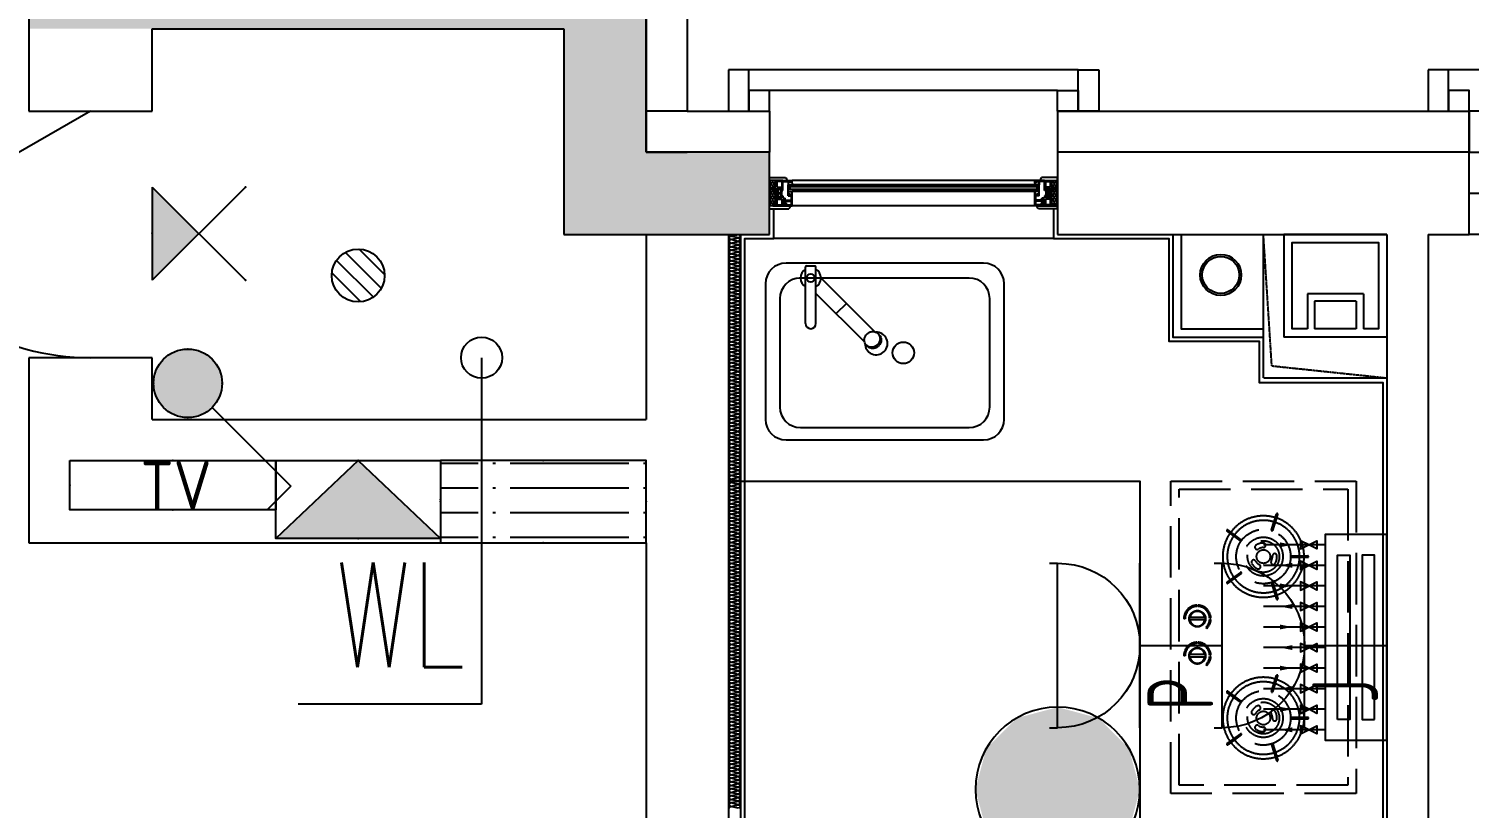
# Model space of a CAD drawing. Header units: millimetres. Extents: x -28014 to 297841, y -81741 to 47579.
# Drawn here: x 92433 to 95933, y 10936 to 12832 of the extents above; entities that cross this region are included whole.
import ezdxf
from ezdxf.enums import TextEntityAlignment as Align

# ---------------------------------------------------------------- set-up
doc = ezdxf.new("R2010")
doc.units = ezdxf.units.MM
doc.header["$MEASUREMENT"] = 0
doc.linetypes.add('__DASH', pattern=[0.35, 0.25, -0.1])
doc.linetypes.add('DASH', pattern=[0.35, 0.25, -0.1])
for name, color, linetype in [('A-墙体-面层', 6, 'Continuous'), ('A-暖通-设备', 20, 'Continuous'), ('A-楼面-下部', 23, 'Continuous'), ('A-楼面-装饰', 41, 'Continuous'), ('A-注释-填充', 8, 'Continuous'), ('A-注释-引出', 3, 'Continuous'), ('A-电气-洞口', 171, 'Continuous'), ('A-立面-填充1', 8, 'Continuous'), ('A-结构-梁体', 5, 'DASH'), ('AR9-剪力墙（柱）填充', 250, 'Continuous'), ('AR9-剪力墙（柱）线', 6, 'Continuous'), ('AR9-墙线', 160, 'Continuous'), ('AR9-建筑幕墙（窗）', 12, 'Continuous'), ('AR9-建筑给排水（立管）', 4, 'Continuous'), ('DS-4BS-墙体完成面', 20, 'Continuous'), ('EM-强电图标', 14, 'Continuous'), ('EQUIP-插座', 4, 'Continuous'), ('EQUIP-照明', 3, 'Continuous'), ('FF-厨卫（地坪隐）', 31, 'Continuous'), ('FF-平面文字', 50, 'Continuous'), ('FF-门', 20, 'Continuous'), ('P-排水-设备-地漏', 50, 'Continuous'), ('P-污水-立管', 50, 'Continuous'), ('RC-天花轮廓线', 30, 'Continuous'), ('SURFACE', 6, 'Continuous'), ('TEL_TEXT', 7, 'Continuous'), ('装饰', 152, 'Continuous')]:
    doc.layers.add(name, color=color, linetype=linetype)
doc.styles.add('_TCH_DIM', font='SIMPLEX', dxfattribs={"bigfont": 'GBCBIG'})
doc.styles.add('_TEL_ATTDEF', font='GBENOR', dxfattribs={"width": 0.8, "height": 3, "bigfont": 'GBCBIG'})
doc.styles.add('_TEL_DIM', font='', dxfattribs={"width": 0.8, "height": 3.5})
doc.styles.get("Standard").update_dxf_attribs({"font": 'arial.ttf'})
doc.styles.get('_TEL_DIM').set_extended_font_data('SimSun')

# ---------------------------------------------------------------- blocks, each defined once
blk = doc.blocks.new('jfsq5')
at = {"layer": 'A-暖通-设备'}
for p, q in [((-225, 150), (-225, 300)), ((-175, 150), (-175, 300)), ((-125, 150), (-125, 300)), ((-75, 150), (-75, 300)), ((-25, 150), (-25, 300)), ((25, 150), (25, 300)), ((75, 150), (75, 300)), ((125, 150), (125, 300)), ((175, 150), (175, 300)), ((225, 150), (225, 300))]:
    blk.add_line(p, q, dxfattribs=at)
for points in [[(-225, 230, 12, 0, 0), (-225, 260, 12, 0, 0)], [(-175, 230, 0, 12, 0), (-175, 260, 0, 12, 0)], [(-125, 230, 12, 0, 0), (-125, 260, 12, 0, 0)], [(-75, 230, 0, 12, 0), (-75, 260, 0, 12, 0)], [(-25, 230, 12, 0, 0), (-25, 260, 12, 0, 0)], [(25, 230, 0, 12, 0), (25, 260, 0, 12, 0)], [(75, 230, 12, 0, 0), (75, 260, 12, 0, 0)], [(125, 230, 0, 12, 0), (125, 260, 0, 12, 0)], [(175, 230, 12, 0, 0), (175, 260, 12, 0, 0)], [(225, 230, 0, 12, 0), (225, 260, 0, 12, 0)]]:
    blk.add_lwpolyline(points, format="xyseb", dxfattribs=at)
for points in [[(-225, 190), (-215, 210), (-235, 210), (-215, 170), (-235, 170), (-225, 190)], [(-175, 190), (-165, 210), (-185, 210), (-165, 170), (-185, 170), (-175, 190)], [(-125, 190), (-115, 210), (-135, 210), (-115, 170), (-135, 170), (-125, 190)], [(-75, 190), (-65, 210), (-85, 210), (-65, 170), (-85, 170), (-75, 190)], [(-25, 190), (-15, 210), (-35, 210), (-15, 170), (-35, 170), (-25, 190)], [(25, 190), (35, 210), (15, 210), (35, 170), (15, 170), (25, 190)], [(75, 190), (85, 210), (65, 210), (85, 170), (65, 170), (75, 190)], [(125, 190), (135, 210), (115, 210), (135, 170), (115, 170), (125, 190)], [(175, 190), (185, 210), (165, 210), (185, 170), (165, 170), (175, 190)], [(225, 190), (235, 210), (215, 210), (235, 170), (215, 170), (225, 190)]]:
    blk.add_lwpolyline(points, dxfattribs=at)
blk.add_lwpolyline([(250, 0), (250, 150), (-250, 150), (-250, 0)], close=True, dxfattribs=at)
at = {"layer": 'A-暖通-设备', "lineweight": -3}
for points in [[(-200, 120.1), (199.7, 120.1), (199.7, 90.3), (-200, 90.3)], [(-200, 29.9), (199.7, 29.9), (199.7, 59.7), (-200, 59.7)]]:
    blk.add_lwpolyline(points, close=True, dxfattribs=at)
blk = doc.blocks.new('d')
at = {"layer": 'FF-厨卫（地坪隐）', "color": 8, "linetype": '__DASH', "ltscale": 500}
for p, q in [((79843.4, -64923.5), (79843.4, -64882.9)), ((79846.7, -64923.5), (79846.7, -64882.9)), ((80236.1, -64923.5), (80236.1, -64882.9)), ((80239.4, -64923.5), (80239.4, -64882.9)), ((79780.2, -64971.8), (79741.6, -64959.3)), ((79781.3, -64968.7), (79742.6, -64956.1)), ((79908.9, -64968.7), (79947.6, -64956.1)), ((79909.9, -64971.8), (79948.6, -64959.3)), ((80172.9, -64971.8), (80134.3, -64959.3)), ((80173.9, -64968.7), (80135.3, -64956.1)), ((80301.6, -64968.7), (80340.2, -64956.1)), ((80302.6, -64971.8), (80341.3, -64959.3)), ((79804, -65044.9), (79780.1, -65077.8)), ((79806.7, -65046.9), (79782.8, -65079.7)), ((79883.5, -65046.9), (79907.4, -65079.7)), ((79886.2, -65044.9), (79910.1, -65077.8)), ((80196.7, -65044.9), (80172.8, -65077.8)), ((80199.3, -65046.9), (80175.5, -65079.7)), ((80276.2, -65046.9), (80300.1, -65079.7)), ((80278.9, -65044.9), (80302.7, -65077.8)), ((79993.3, -65134.4), (79993.3, -65168.9)), ((79994.8, -65121.7), (79994.8, -65118.7)), ((79997.8, -65121.7), (79997.8, -65118.7)), ((79999.3, -65134.4), (79999.3, -65168.9)), ((80017.6, -65130.5), (80019.7, -65128.3)), ((80083.5, -65134.4), (80083.5, -65168.9)), ((80085, -65121.7), (80085, -65118.7)), ((80088, -65121.7), (80088, -65118.7)), ((80089.5, -65134.4), (80089.5, -65168.9)), ((80107.7, -65130.5), (80109.9, -65128.3)), ((79966.4, -65150.2), (79963.3, -65150.2)), ((79966.4, -65153.2), (79963.3, -65153.2)), ((80056.6, -65150.2), (80053.5, -65150.2)), ((80056.6, -65153.2), (80053.5, -65153.2)), ((79996.3, -65181.7), (79996.3, -65184.7)), ((80086.5, -65181.7), (80086.5, -65184.7))]:
    blk.add_line(p, q, dxfattribs=at)
at = {"layer": 'FF-厨卫（地坪隐）', "linetype": '__DASH', "ltscale": 500}
blk.add_lwpolyline([(79661.4, -64766.2), (80421.4, -64766.2), (80421.4, -65216.2), (79661.4, -65216.2)], close=True, dxfattribs=at)
at = {"layer": 'FF-厨卫（地坪隐）', "color": 8, "linetype": '__DASH', "ltscale": 500}
blk.add_lwpolyline([(79681.4, -64786.2), (80401.4, -64786.2), (80401.4, -65196.2), (79681.4, -65196.2)], close=True, dxfattribs=at)
for centre, radius in [((79845.1, -64991.2), 66), ((79845.1, -64991.2), 47.3), ((79845.1, -64991.2), 38.5), ((80237.8, -64991.2), 66), ((80237.8, -64991.2), 47.3), ((80237.8, -64991.2), 38.5), ((79845.1, -64991.2), 16.5), ((80237.8, -64991.2), 16.5), ((79996.3, -65151.7), 20), ((80086.5, -65151.7), 20)]:
    blk.add_circle(centre, radius, dxfattribs=at)
for centre, radius, start, end in [((79845.1, -64882.9), 1.65, 0.0007, 180.0007), ((80237.8, -64882.9), 1.65, 359.9993, 179.9993), ((79845.1, -64991.2), 99, 90.9556, 161.0457), ((79845.1, -64991.2), 88, 91.075, 160.9263), ((79845.1, -64923.5), 1.65, 180.0007, 0.0007), ((79845.1, -64991.2), 99, 18.9556, 89.0457), ((79845.1, -64991.2), 88, 19.075, 88.9263), ((80237.8, -64991.2), 99, 90.9543, 161.0444), ((80237.8, -64991.2), 88, 91.0737, 160.925), ((80237.8, -64923.5), 1.65, 179.9993, 359.9993), ((80237.8, -64991.2), 99, 18.9543, 89.0444), ((80237.8, -64991.2), 88, 19.0737, 88.925), ((79742.1, -64957.7), 1.65, 72.0007, 252.0007), ((79843.4, -64963.7), 5.5, 93.5265, 273.5265), ((79845.1, -64991.2), 33, 60.0007, 93.5265), ((79948.1, -64957.7), 1.65, 288.0007, 108.0007), ((80134.8, -64957.7), 1.65, 71.9993, 251.9993), ((80237.8, -64991.2), 33, 86.4735, 119.9993), ((80239.5, -64963.7), 5.5, 266.4735, 86.4735), ((80340.7, -64957.7), 1.65, 287.9993, 107.9993), ((79845.1, -64991.2), 99, 162.9556, 233.0457), ((79845.1, -64991.2), 88, 163.075, 232.9263), ((79780.8, -64970.3), 1.65, 252.0007, 72.0007), ((79817.6, -64991.2), 5.5, 0.0007, 180.0007), ((79845.1, -64991.2), 33, 180.0007, 213.5265), ((79845.1, -64991.2), 22, 180.0007, 213.5265), ((79845.1, -64991.2), 22, 60.0007, 93.5265), ((79858.8, -64967.4), 5.5, 240.0007, 60.0007), ((79845.1, -64991.2), 88, 307.075, 16.9263), ((79845.1, -64991.2), 99, 306.9556, 17.0457), ((79909.4, -64970.3), 1.65, 108.0007, 288.0007), ((80237.8, -64991.2), 99, 162.9543, 233.0444), ((80237.8, -64991.2), 88, 163.0737, 232.925), ((80173.4, -64970.3), 1.65, 251.9993, 71.9993), ((80224, -64967.4), 5.5, 119.9993, 299.9993), ((80237.8, -64991.2), 22, 86.4735, 119.9993), ((80237.8, -64991.2), 22, 326.4735, 359.9993), ((80265.3, -64991.2), 5.5, 359.9993, 179.9993), ((80237.8, -64991.2), 33, 326.4735, 359.9993), ((80237.8, -64991.2), 88, 307.0737, 16.925), ((80237.8, -64991.2), 99, 306.9543, 17.0444), ((80302.1, -64970.3), 1.65, 107.9993, 287.9993), ((79822.2, -65006.4), 5.5, 213.5265, 33.5265), ((79858.8, -65015), 5.5, 120.0007, 300.0007), ((79845.1, -64991.2), 22, 300.0007, 333.5265), ((79845.1, -64991.2), 33, 300.0007, 333.5265), ((79869.7, -65003.4), 5.5, 333.5265, 153.5265), ((80213.2, -65003.4), 5.5, 26.4735, 206.4735), ((80237.8, -64991.2), 33, 206.4735, 239.9993), ((80237.8, -64991.2), 22, 206.4735, 239.9993), ((80224, -65015), 5.5, 239.9993, 59.9993), ((80260.7, -65006.4), 5.5, 146.4735, 326.4735), ((79845.1, -64991.2), 88, 235.075, 304.9263), ((79805.3, -65045.9), 1.65, 324.0007, 144.0007), ((79884.9, -65045.9), 1.65, 36.0007, 216.0007), ((80237.8, -64991.2), 88, 235.0737, 304.925), ((80198, -65045.9), 1.65, 323.9993, 143.9993), ((80277.5, -65045.9), 1.65, 35.9993, 215.9993), ((79781.5, -65078.8), 1.65, 144.0007, 324.0007), ((79845.1, -64991.2), 99, 234.9556, 305.0457), ((79908.7, -65078.8), 1.65, 216.0007, 36.0007), ((80174.1, -65078.8), 1.65, 143.9993, 323.9993), ((80237.8, -64991.2), 99, 234.9543, 305.0444), ((80301.4, -65078.8), 1.65, 215.9993, 35.9993), ((79996.3, -65151.7), 33, 92.6046, 177.3941), ((79996.3, -65151.7), 30, 92.8653, 177.1333), ((79996.3, -65151.7), 18, 99.5934, 260.4053), ((79996.3, -65134.7), 3.01, 355.1237, 184.8749), ((79996.3, -65151.7), 33, 44.9993, 87.3941), ((79996.3, -65151.7), 30, 44.9993, 87.1333), ((79996.3, -65151.7), 18, 279.5934, 80.4053), ((80086.5, -65151.7), 33, 92.6046, 177.3941), ((80086.5, -65151.7), 30, 92.8653, 177.1333), ((80086.5, -65151.7), 18, 99.5934, 260.4053), ((80086.5, -65134.7), 3.01, 355.1237, 184.8749), ((80086.5, -65151.7), 33, 44.9993, 87.3941), ((80086.5, -65151.7), 30, 44.9993, 87.1333), ((80086.5, -65151.7), 18, 279.5934, 80.4053), ((79996.3, -65151.7), 33, 182.6046, 269.9993), ((79996.3, -65151.7), 30, 182.8653, 269.9993), ((79996.3, -65168.7), 3.01, 175.1237, 4.8749), ((80086.5, -65151.7), 33, 182.6046, 269.9993), ((80086.5, -65151.7), 30, 182.8653, 269.9993), ((80086.5, -65168.7), 3.01, 175.1237, 4.8749)]:
    blk.add_arc(centre, radius, start, end, dxfattribs=at)
blk = doc.blocks.new('rw332')
at = {"layer": 'AR9-墙线', "ltscale": 10, "extrusion": (0, 0, -1)}
for p, q in [((-250, 0), (-250, -250)), ((0, 0), (-250, 0)), ((0, 0), (0, -250)), ((-193.1, -145), (-193.1, -230)), ((-56.9, -145), (-193.1, -145)), ((-175.6, -162.5), (-175.6, -230)), ((-74.4, -162.5), (-175.6, -162.5)), ((-74.4, -162.5), (-74.4, -230)), ((-56.9, -145), (-56.9, -230)), ((0, -250), (-250, -250))]:
    blk.add_line(p, q, dxfattribs=at)
at = {"layer": 'AR9-墙线', "ltscale": 10}
blk.add_line((-74.4, -230), (-175.6, -230), dxfattribs=at)
at = {"layer": 'AR9-墙线'}
for points in [[(-520, 0), (-520, -250), (-300, -250)], [(-500, 0), (-500, -230), (-300, -230)]]:
    blk.add_lwpolyline(points, dxfattribs=at)
at = {"layer": 'AR9-墙线', "linetype": 'DASH', "ltscale": 0.5}
for points in [[(0, -350), (-300, -350), (-300, 0)], [(0, -350), (-279.5, -320.6), (-300, 0)]]:
    blk.add_lwpolyline(points, dxfattribs=at)
at = {"layer": 'AR9-墙线', "ltscale": 10}
blk.add_lwpolyline([(-193.1, -230), (-230, -230), (-230, -20), (-20, -20), (-20, -230), (-56.9, -230)], dxfattribs=at)
at = {"layer": 'AR9-建筑给排水（立管）'}
for radius in [50, 45]:
    blk.add_circle((-403.7, -98.7), radius, dxfattribs=at)
blk = doc.blocks.new('$WINLIB2D$00000001')
at = {"color": 0}
for points in [[(-0.5, 0.5), (-0.5, -0.5)], [(-0.5, 0.5), (0.5, 0.5)], [(0.5, -0.5), (0.5, 0.5)], [(0.5, 0.1667), (-0.5, 0.1667)], [(0.5, -0.1667), (-0.5, -0.1667)], [(-0.5, -0.5), (0.5, -0.5)]]:
    blk.add_lwpolyline(points, dxfattribs=at)
blk = doc.blocks.new('$DorLib2D$00000228')
at = {"color": 0}
blk.add_line((0.5, 0), (0, 0.866), dxfattribs=at)
blk.add_arc((0.5, 0), 1, 120, 180, dxfattribs=at)
blk = doc.blocks.new('$LinePat$岩棉板')
at = {"color": 0}
for p, q in [((0, -17), (12, -67)), ((12, -67), (24, -17))]:
    blk.add_line(p, q, dxfattribs=at)
for centre, start, end in [((12, -17), 0, 180), ((0, -67), 270, 0), ((24, -67), 180, 270)]:
    blk.add_arc(centre, 12, start, end, dxfattribs=at)
at = {"layer": 'Defpoints'}
blk.add_point((0, 0.1), dxfattribs=at)
at = {"layer": 'Defpoints', "color": 0}
blk.add_point((24, -84), dxfattribs=at)
blk = doc.blocks.new('zz7')
at = {"layer": 'AR9-剪力墙（柱）填充'}
blk.add_hatch(color=256, dxfattribs=at).paths.add_polyline_path([(8800, 2550), (8800, 300), (10100, 300), (10100, -200), (10600, -200), (10600, 0), (10300, 0), (10300, 500), (9100, 500), (9100, 2550)])
at = {"layer": 'AR9-剪力墙（柱）线'}
for p, q in [((10300, 0), (10300, 500)), ((10100, 300), (10100, -200)), ((10600, 0), (10300, 0)), ((10600, -200), (10600, 0)), ((10100, -200), (10600, -200))]:
    blk.add_line(p, q, dxfattribs=at)
blk = doc.blocks.new('$equip_U$00000222(PC214董文军)')
h = blk.add_hatch()
h.set_pattern_fill('ACAD_ISO04W100', color=8, scale=0.2)
h.set_pattern_definition([(0, (-167.9325, -153.935), (0, 0.15), [0.72, -0.09, 0.015, -0.09])])
h.paths.add_polyline_path([(0.625, 0.5), (-0.625, 0.5), (-0.625, 0), (0.625, 0)])
blk.add_lwpolyline([(0.625, 0.5), (-0.625, 0.5), (-0.625, 0), (0.625, 0)], close=True)
for p in [(0, 0.5), (-0.625, 0.25), (0.625, 0.25), (0, 0)]:
    blk.add_point(p)
at = {"color": 7, "style": '_TEL_DIM', "flags": 1}
for tag in ['A', 'REMARK']:
    blk.add_attdef(tag, text='', height=0.000025, dxfattribs=at).set_placement((0, 0), align=Align.MIDDLE_CENTER)
at = {"color": 7, "style": '_TEL_DIM'}
blk.add_attdef('$TEXT$', text='', height=0.000025, dxfattribs=at).set_placement((0, 0), align=Align.MIDDLE_CENTER)
blk = doc.blocks.new('$equip_U$00000238(PC214董文军)')
h = blk.add_hatch(color=8)
h.dxf.hatch_style = 1
h.paths.add_polyline_path([(0.5, 0.475), (-0.5, 0.475), (0, 0)])
for q in [(-0.5, 0.475), (0.5, 0.475)]:
    blk.add_line((0, 0), q)
blk.add_lwpolyline([(-0.5, 0.475), (0.5, 0.475), (0.5, 0), (-0.5, 0)], close=True)
for p in [(0, 0.475), (-0.5, 0.2375), (0.5, 0.2375), (0, 0)]:
    blk.add_point(p)
at = {"color": 7, "style": '_TEL_DIM', "flags": 1}
for tag in ['A', 'REMARK']:
    blk.add_attdef(tag, text='', height=0.000025, dxfattribs=at).set_placement((0, 0), align=Align.MIDDLE_CENTER)
at = {"color": 7, "style": '_TEL_DIM'}
blk.add_attdef('$TEXT$', text='', height=0.000025, dxfattribs=at).set_placement((0, 0), align=Align.MIDDLE_CENTER)
blk = doc.blocks.new('$equip_U$00000240(PC214董文军)')
blk.add_lwpolyline([(-0.625, 0.3), (0.625, 0.3), (0.625, 0), (-0.625, 0)], close=True)
for p in [(0, 0.3), (-0.625, 0.15), (0.625, 0.15), (0, 0)]:
    blk.add_point(p)
at = {"color": 0, "style": '_TEL_DIM'}
blk.add_attdef('TV', text='', height=0.3, dxfattribs=at).set_placement((0.0191, 0.1479), align=Align.MIDDLE_CENTER)
at = {"color": 7, "style": '_TEL_DIM', "flags": 1}
for tag in ['REMARK', 'A', 'REMARK']:
    blk.add_attdef(tag, text='', height=0.000025, dxfattribs=at).set_placement((0, 0), align=Align.MIDDLE_CENTER)
at = {"color": 7, "style": '_TEL_DIM'}
blk.add_attdef('$TEXT$', text='', height=0.000025, dxfattribs=at).set_placement((0, 0), align=Align.MIDDLE_CENTER)
blk = doc.blocks.new('gfthy')
at = {"layer": 'A-电气-洞口'}
ref = blk.add_blockref('$equip_U$00000238(PC214董文军)', (1125, 3850), dxfattribs=dict(at, xscale=400, yscale=400, zscale=400, rotation=180))
ref.add_attrib('$TEXT$', 'REMARK', dxfattribs={"layer": '0', "color": 7, "height": 0.01, "style": '_TEL_ATTDEF'}).set_placement((1125, 3850), align=Align.MIDDLE_CENTER)
ref = blk.add_blockref('$equip_U$00000222(PC214董文军)', (1575, 3850), dxfattribs=dict(at, xscale=400, yscale=400, zscale=400, rotation=179.9999999999999))
ref.add_attrib('$TEXT$', 'REMARK', dxfattribs={"layer": '0', "color": 7, "height": 0.01, "style": '_TEL_ATTDEF'}).set_placement((1575, 3850), align=Align.MIDDLE_CENTER)
ref = blk.add_blockref('$equip_U$00000240(PC214董文军)', (675, 3730), dxfattribs=dict(at, xscale=400, yscale=400, zscale=400))
ref.add_attrib('TV', 'TV', dxfattribs={"layer": '0', "color": 0, "height": 120, "style": '_TEL_ATTDEF'}).set_placement((682.7, 3789.1), align=Align.MIDDLE_CENTER)
ref.add_attrib('$TEXT$', 'REMARK', dxfattribs={"layer": '0', "color": 7, "height": 0.01, "style": '_TEL_ATTDEF'}).set_placement((675, 3730), align=Align.MIDDLE_CENTER)
blk = doc.blocks.new('普通地漏')
at = {"layer": 'P-排水-设备-地漏'}
for p, q in [((36.8, -52.6), (-52.6, 36.8)), ((56.2, -31), (-31, 56.2)), ((64.1, 2.1), (2.1, 64.1)), ((6.7, -63.8), (-63.8, 6.7))]:
    blk.add_line(p, q, dxfattribs=at)
at = {"layer": 'P-排水-设备-地漏', "extrusion": (0, 0, -1)}
blk.add_ellipse((0, 0), major_axis=(64.2, 0), ratio=1, start_param=3.141759, end_param=9.424944, dxfattribs=at)
blk = doc.blocks.new('fxdgdh')
at = {"layer": 'P-污水-立管'}
blk.add_circle((3900.2, -3050), 50, dxfattribs=at)
at = {"layer": 'P-排水-设备-地漏', "extrusion": (0, 0, -1), "xscale": -1, "zscale": -1}
blk.add_blockref('普通地漏', (-3600.4, -2850), dxfattribs=at)
blk = doc.blocks.new('*U250')
at = {"layer": 'AR9-建筑幕墙（窗）'}
h = blk.add_hatch(dxfattribs=at)
h.set_pattern_fill('HONEY', color=250, scale=2.333308)
h.set_pattern_definition([(2e-09, (-50793.7736, 158863.649), (5.55618969, 3.20786685), [3.70412646, -7.40825292]), (120, (-50793.7736, 158863.649), (-5.55618903, 3.207867997), [3.70412646, -7.40825292]), (60, (-50793.7736, 158863.649), (6.64e-07, 6.415734844), [-7.40825292, 3.70412646])])
h.paths.add_polyline_path([(-28.1, 330.1), (33.1, 330.1), (33.1, 345.7), (-28.1, 345.7)])
h = blk.add_hatch(dxfattribs=at)
h.set_pattern_fill('HONEY', color=250, scale=2.333308)
h.set_pattern_definition([(2e-09, (-50793.7736, 158509.3308), (5.55618969, 3.20786685), [3.70412646, -7.40825292]), (120, (-50793.7736, 158509.3308), (-5.55618903, 3.207867997), [3.70412646, -7.40825292]), (60, (-50793.7736, 158509.3308), (6.64e-07, 6.415734844), [-7.40825292, 3.70412646])])
h.paths.add_polyline_path([(-28.1, -338.8), (33.1, -338.8), (33.1, -354.3), (-28.1, -354.3)])
for p, q in [((-35.8, 345.7), (-35.8, 306.8)), ((40.8, 345.7), (-35.8, 345.7)), ((-28.1, 330.1), (-28.1, 345.7)), ((-28.1, 330.1), (-28.1, 345.7)), ((-28.1, 325.4), (-28.1, 345.7)), ((-28.1, 313.8), (-28.1, 330.1)), ((33.1, 301.2), (33.1, 345.7)), ((33.1, 301.2), (33.1, 345.7)), ((33.1, 296.5), (33.1, 345.7)), ((33.1, 337.9), (33.1, 290.5)), ((40.8, 345.7), (40.8, 298.9)), ((-28.1, 313.8), (-28.1, 300.6)), ((-28.1, 300.6), (-28.1, 290.5)), ((-28.1, -299.1), (-28.1, 290.5)), ((-21.8, 290.5), (-28.1, 290.5)), ((-21.8, 290.5), (-17.9, 290.5)), ((-17.9, -299.1), (-17.9, 290.5)), ((-1.6, -299.1), (-1.6, 290.5)), ((2.3, 290.5), (-1.6, 290.5)), ((33.1, 290.5), (2.3, 290.5)), ((33.1, -299.1), (33.1, 290.5)), ((-21.8, -299.1), (-28.1, -299.1)), ((-28.1, -309.2), (-28.1, -299.1)), ((-28.1, -322.4), (-28.1, -309.2)), ((-21.8, -299.1), (-17.9, -299.1)), ((2.3, -299.1), (-1.6, -299.1)), ((33.1, -299.1), (2.3, -299.1)), ((33.1, -346.5), (33.1, -299.1)), ((33.1, -305.1), (33.1, -354.3)), ((33.1, -309.9), (33.1, -354.3)), ((33.1, -309.9), (33.1, -354.3)), ((40.8, -354.3), (40.8, -307.5)), ((-35.8, -354.3), (-35.8, -315.4)), ((-28.1, -322.4), (-28.1, -338.8)), ((-28.1, -334), (-28.1, -354.3)), ((-28.1, -338.8), (-28.1, -354.3)), ((-28.1, -338.8), (-28.1, -354.3)), ((40.8, -354.3), (-35.8, -354.3))]:
    blk.add_line(p, q, dxfattribs=at)
at = {"layer": 'AR9-建筑幕墙（窗）', "color": 8}
for p, q in [((-28.1, 330.1), (-12.5, 330.1)), ((-25.7, 316.1), (-25.7, 327.8)), ((-25.7, 327.8), (-12.5, 327.8)), ((-25.7, 316.1), (-12.5, 316.1)), ((-12.5, 330.1), (-12.5, 337.9)), ((-12.5, 337.9), (-5.5, 337.9)), ((-12.5, 327.8), (-12.5, 316.1)), ((-10.2, 330.1), (-10.2, 335.6)), ((-5.5, 335.6), (-10.2, 335.6)), ((-10.2, 330.1), (30.7, 330.1)), ((-10.2, 327.8), (-6.3, 327.8)), ((-10.2, 327.8), (-10.2, 316.1)), ((-10.2, 316.1), (-6.3, 316.1)), ((-6.3, 327.8), (-6.3, 327)), ((-6.3, 327), (-3.9, 327)), ((-6.3, 316.1), (-6.3, 316.9)), ((-6.3, 316.9), (-3.9, 316.9)), ((-5.5, 337.9), (-5.5, 335.6)), ((-3.9, 327), (-3.9, 330.1)), ((-3.9, 316.9), (-3.9, 313.8)), ((1.1, 324.7), (1.1, 319.2)), ((3.4, 324.7), (3.4, 319.2)), ((8.5, 327), (8.5, 330.1)), ((10.8, 327), (8.5, 327)), ((10.8, 316.9), (8.5, 316.9)), ((8.5, 316.9), (8.5, 313.8)), ((10.8, 327.8), (14.7, 327.8)), ((10.8, 327.8), (10.8, 327)), ((10.8, 316.1), (10.8, 316.9)), ((10.8, 316.1), (14.7, 316.1)), ((14.7, 327.8), (14.7, 316.1)), ((17.1, 327.8), (30.7, 327.8)), ((17.1, 327.8), (17.1, 316.1)), ((17.1, 316.1), (30.7, 316.1)), ((33.1, 337.9), (26.1, 337.9)), ((26.1, 337.9), (26.1, 335.6)), ((26.1, 335.6), (30.7, 335.6)), ((30.7, 335.6), (30.7, 330.1)), ((30.7, 327.8), (30.7, 316.1)), ((-25.7, 313.8), (-25.7, 300.6)), ((-3.9, 313.8), (-25.7, 313.8)), ((-25.7, 300.6), (-21.8, 300.6)), ((-25.7, 298.2), (-25.7, 292.8)), ((-25.7, 298.2), (-21.8, 298.2)), ((-21.8, 292.8), (-25.7, 292.8)), ((-25.7, 292.8), (-21.8, 292.8)), ((-21.8, 300.6), (-21.8, 298.2)), ((-21.8, 300.6), (-17.9, 300.6)), ((-21.8, 292.8), (-21.8, 290.5)), ((-17.9, 300.6), (-17.9, 290.5)), ((-13.3, 300.6), (-17.9, 300.6)), ((-13.3, -309.2), (-13.3, 300.6)), ((-6.3, 300.6), (-13.3, 300.6)), ((-6.3, 295.9), (-13.3, 300.6)), ((-6.3, 300.6), (-13.3, 295.9)), ((-6.3, 295.9), (-13.3, 295.9)), ((-6.3, -309.2), (-6.3, 300.6)), ((-1.6, 300.6), (-6.3, 300.6)), ((-1.6, 300.6), (-1.6, 290.5)), ((2.3, 300.6), (-1.6, 300.6)), ((8.5, 300.6), (2.3, 300.6)), ((2.3, 300.6), (2.3, 298.2)), ((6.2, 298.2), (2.3, 298.2)), ((6.2, 292.8), (2.3, 292.8)), ((2.3, 292.8), (2.3, 290.5)), ((6.2, 298.2), (6.2, 292.8)), ((8.5, 313.8), (10.8, 313.8)), ((8.5, 300.6), (8.5, 292.8)), ((19.4, 292.8), (8.5, 292.8)), ((10.8, 313.8), (14.7, 313.8)), ((14.7, 313.8), (14.7, 307.6)), ((19.4, 307.6), (14.7, 307.6)), ((17.1, 313.8), (30.7, 313.8)), ((17.1, 309.9), (17.1, 313.8)), ((17.1, 313.8), (17.1, 309.9)), ((19.4, 309.9), (17.1, 309.9)), ((19.4, 309.9), (17.1, 309.9)), ((19.4, 309.9), (19.4, 307.6)), ((19.4, 309.9), (19.4, 292.8)), ((21.7, 313.8), (21.7, 292.8)), ((30.7, 292.8), (21.7, 292.8)), ((26.1, 313.8), (26.1, 305.2)), ((26.1, 305.2), (30.7, 305.2)), ((28.4, 309.9), (30.7, 309.9)), ((28.4, 309.9), (28.4, 307.6)), ((28.4, 307.6), (33.1, 307.6)), ((30.7, 313.8), (30.7, 309.9)), ((30.7, 305.2), (30.7, 292.8)), ((-21.8, -301.4), (-25.7, -301.4)), ((-25.7, -301.4), (-21.8, -301.4)), ((-25.7, -306.9), (-25.7, -301.4)), ((-25.7, -306.9), (-21.8, -306.9)), ((-25.7, -322.4), (-25.7, -309.2)), ((-25.7, -309.2), (-21.8, -309.2)), ((-21.8, -301.4), (-21.8, -299.1)), ((-21.8, -309.2), (-21.8, -306.9)), ((-21.8, -309.2), (-17.9, -309.2)), ((-17.9, -309.2), (-17.9, -299.1)), ((-13.3, -309.2), (-17.9, -309.2)), ((-6.3, -304.5), (-13.3, -304.5)), ((-6.3, -304.5), (-13.3, -309.2)), ((-6.3, -309.2), (-13.3, -304.5)), ((-6.3, -309.2), (-13.3, -309.2)), ((-1.6, -309.2), (-6.3, -309.2)), ((-1.6, -309.2), (-1.6, -299.1)), ((2.3, -309.2), (-1.6, -309.2)), ((2.3, -301.4), (2.3, -299.1)), ((6.2, -301.4), (2.3, -301.4)), ((6.2, -306.9), (2.3, -306.9)), ((2.3, -309.2), (2.3, -306.9)), ((8.5, -309.2), (2.3, -309.2)), ((6.2, -306.9), (6.2, -301.4)), ((19.4, -301.4), (8.5, -301.4)), ((8.5, -309.2), (8.5, -301.4)), ((19.4, -318.5), (19.4, -301.4)), ((30.7, -301.4), (21.7, -301.4)), ((21.7, -322.4), (21.7, -301.4)), ((26.1, -313.9), (30.7, -313.9)), ((26.1, -322.4), (26.1, -313.9)), ((30.7, -313.9), (30.7, -301.4)), ((-28.1, -338.8), (-12.5, -338.8)), ((-3.9, -322.4), (-25.7, -322.4)), ((-25.7, -324.8), (-25.7, -336.4)), ((-25.7, -324.8), (-12.5, -324.8)), ((-25.7, -336.4), (-12.5, -336.4)), ((-12.5, -336.4), (-12.5, -324.8)), ((-12.5, -338.8), (-12.5, -346.5)), ((-12.5, -346.5), (-5.5, -346.5)), ((-10.2, -324.8), (-6.3, -324.8)), ((-10.2, -336.4), (-10.2, -324.8)), ((-10.2, -336.4), (-6.3, -336.4)), ((-10.2, -338.8), (-10.2, -344.2)), ((-10.2, -338.8), (30.7, -338.8)), ((-5.5, -344.2), (-10.2, -344.2)), ((-6.3, -324.8), (-6.3, -325.5)), ((-6.3, -325.5), (-3.9, -325.5)), ((-6.3, -336.4), (-6.3, -335.7)), ((-6.3, -335.7), (-3.9, -335.7)), ((-5.5, -346.5), (-5.5, -344.2)), ((-3.9, -325.5), (-3.9, -322.4)), ((-3.9, -335.7), (-3.9, -338.8)), ((1.1, -333.3), (1.1, -327.9)), ((3.4, -333.3), (3.4, -327.9)), ((8.5, -325.5), (8.5, -322.4)), ((8.5, -322.4), (10.8, -322.4)), ((10.8, -325.5), (8.5, -325.5)), ((10.8, -335.7), (8.5, -335.7)), ((8.5, -335.7), (8.5, -338.8)), ((10.8, -322.4), (14.7, -322.4)), ((10.8, -324.8), (14.7, -324.8)), ((10.8, -324.8), (10.8, -325.5)), ((10.8, -336.4), (10.8, -335.7)), ((10.8, -336.4), (14.7, -336.4)), ((14.7, -322.4), (14.7, -316.2)), ((19.4, -316.2), (14.7, -316.2)), ((14.7, -336.4), (14.7, -324.8)), ((19.4, -318.5), (17.1, -318.5)), ((17.1, -318.5), (17.1, -322.4)), ((17.1, -322.4), (17.1, -318.5)), ((19.4, -318.5), (17.1, -318.5)), ((17.1, -322.4), (30.7, -322.4)), ((17.1, -324.8), (30.7, -324.8)), ((17.1, -336.4), (17.1, -324.8)), ((17.1, -336.4), (30.7, -336.4)), ((19.4, -318.5), (19.4, -316.2)), ((26.1, -346.5), (26.1, -344.2)), ((26.1, -344.2), (30.7, -344.2)), ((33.1, -346.5), (26.1, -346.5)), ((28.4, -316.2), (33.1, -316.2)), ((28.4, -318.5), (28.4, -316.2)), ((28.4, -318.5), (30.7, -318.5)), ((30.7, -322.4), (30.7, -318.5)), ((30.7, -336.4), (30.7, -324.8)), ((30.7, -344.2), (30.7, -338.8))]:
    blk.add_line(p, q, dxfattribs=at)
for points in [[(1.1, 324.7), (-7.8, 324.7), (-7.8, 319.2), (1.1, 319.2)], [(10.8, 327), (-6.3, 327)], [(-6.3, 316.9), (10.8, 316.9)], [(3.4, 319.2), (12.4, 319.2), (12.4, 324.7), (3.4, 324.7)], [(14.7, 316.9), (14.7, 316.9), (14.7, 327)], [(1.1, -333.3), (-7.8, -333.3), (-7.8, -327.9), (1.1, -327.9)], [(-6.3, -325.5), (10.8, -325.5)], [(10.8, -335.7), (-6.3, -335.7)], [(3.4, -327.9), (12.4, -327.9), (12.4, -333.3), (3.4, -333.3)], [(14.7, -325.5), (14.7, -325.5), (14.7, -335.7)]]:
    blk.add_lwpolyline(points, dxfattribs=at)
at = {"layer": 'AR9-建筑幕墙（窗）'}
for centre, start, end in [((-26.2, 319), 231.816, 263.2576), ((31.2, 311.1), 276.7424, 308.184), ((-26.2, -327.6), 96.7424, 128.184), ((31.2, -319.7), 51.816, 83.2576)]:
    blk.add_arc(centre, 15.5, start, end, dxfattribs=at)
blk = doc.blocks.new('$equip$00001178')
blk.add_circle((0, 0), 0.5)
for points in [[(0, 0.5), (0, 0.5), (-0.25, 0.433), (0.25, 0.433)], [(-0.25, 0.433), (0.25, 0.433), (-0.433, 0.25), (0.433, 0.25)], [(-0.433, 0.25), (0.433, 0.25), (-0.5, 0), (0.5, 0)], [(-0.433, -0.25), (0.433, -0.25), (-0.5, 0), (0.5, 0)], [(-0.25, -0.433), (0.25, -0.433), (-0.433, -0.25), (0.433, -0.25)], [(0, -0.5), (0, -0.5), (-0.25, -0.433), (0.25, -0.433)]]:
    blk.add_solid(points)
at = {"flags": 9}
blk.add_attdef('A', (0, 0), '', height=0.00002, dxfattribs=at)
blk = doc.blocks.new('$equip$00001154')
for p, q in [((0, 0.2828), (0, -0.2828)), ((0, 0.2828), (0.5657, -0.2828)), ((0.5657, 0.2828), (0, -0.2828))]:
    blk.add_line(p, q)
for p in [(0.5657, 0.2828), (0, 0.0044), (0.2828, 0), (0.5657, -0.2828)]:
    blk.add_point(p)
blk.add_solid([(0, -0.2828), (0.2828, 0), (0, 0.2828)])
at = {"layer": 'TEL_TEXT', "style": '_TEL_DIM', "flags": 1}
blk.add_attdef('A', text='', height=0.00002, dxfattribs=at).set_placement((0, 0), align=Align.MIDDLE_CENTER)
blk = doc.blocks.new('$equip$00001962')
for p, q in [((0.1473, 0.3556), (0.625, 0.8333)), ((0.625, 0.8333), (0.7664, 0.6919))]:
    blk.add_line(p, q)
blk.add_circle((0, 0.2083), 0.2083)
for p in [(0, 0.4167), (-0.2083, 0.2083), (0.2083, 0.2083), (0, 0)]:
    blk.add_point(p)
for points in [[(-0.1042, 0.3888), (0.1042, 0.3888), (-0.1804, 0.3125), (0.1804, 0.3125)], [(0, 0.4167), (0, 0.4167), (-0.1042, 0.3888), (0.1042, 0.3888)], [(-0.1804, 0.3125), (0.1804, 0.3125), (-0.2083, 0.2083), (0.2083, 0.2083)], [(-0.1804, 0.1042), (0.1804, 0.1042), (-0.2083, 0.2083), (0.2083, 0.2083)], [(-0.1042, 0.0279), (0.1042, 0.0279), (-0.1804, 0.1042), (0.1804, 0.1042)], [(0, 0), (0, 0), (-0.1042, 0.0279), (0.1042, 0.0279)]]:
    blk.add_solid(points)
at = {"layer": 'TEL_TEXT', "style": '_TEL_DIM', "flags": 1}
blk.add_attdef('A', text='', height=0.00002, dxfattribs=at).set_placement((0, 0), align=Align.MIDDLE_CENTER)
blk = doc.blocks.new('awrawraw')
at = {"layer": 'EQUIP-照明', "yscale": 400, "zscale": 400}
for name, p, xscale in [('$equip$00001154', (559971, 72812.1), 400), ('$equip$00001178', (562171, 71460.7), -400)]:
    blk.add_blockref(name, p, dxfattribs=dict(at, xscale=xscale))
at = {"layer": 'EQUIP-照明', "xscale": 400, "yscale": 400, "zscale": 400, "rotation": 270}
blk.add_blockref('$equip$00001962', (559974.1, 72448.4), dxfattribs=at)
blk = doc.blocks.new('A$Cab11e3a1')
at = {"layer": 'EQUIP-照明'}
blk.add_blockref('awrawraw', (-563821, -65410.7), dxfattribs=at)
blk = doc.blocks.new('$equip_U$00000138(PC214董文军)')
for p, q in [((-0.5, 1.05), (-0.5, 1)), ((0.5, 1), (-0.5, 1)), ((0.5, 1.05), (0.5, 1)), ((0.5, 0.5), (-0.5, 0.5)), ((0, 0.5), (0, 0))]:
    blk.add_line(p, q)
blk.add_arc((0, 1), 0.5, 180, 0)
at = {"color": 7, "style": '_TEL_DIM', "width": 0.7}
blk.add_attdef('$TEXT$', text='', height=0.4, dxfattribs=at).set_placement((0.2756, 0.24), align=Align.MIDDLE_CENTER)
at = {"color": 7, "style": '_TEL_DIM', "flags": 1}
for tag in ['A', 'REMARK']:
    blk.add_attdef(tag, text='', height=0.00002, dxfattribs=at).set_placement((0, 0), align=Align.MIDDLE_CENTER)
blk = doc.blocks.new('$equip_U$00000136(PC214董文军)')
for p, q in [((-0.5, 1.05), (-0.5, 1)), ((0.5, 1), (-0.5, 1)), ((0.5, 1.05), (0.5, 1)), ((0.5, 0.5), (-0.5, 0.5)), ((0, 0.5), (0, 0))]:
    blk.add_line(p, q)
blk.add_arc((0, 1), 0.5, 180, 0)
at = {"color": 7, "style": '_TEL_DIM', "width": 0.7}
blk.add_attdef('$TEXT$', text='', height=0.4, dxfattribs=at).set_placement((0.2928, 0.24), align=Align.MIDDLE_CENTER)
at = {"color": 7, "style": '_TEL_DIM', "flags": 1}
for tag in ['A', 'REMARK']:
    blk.add_attdef(tag, text='', height=0.00002, dxfattribs=at).set_placement((0, 0), align=Align.MIDDLE_CENTER)
blk = doc.blocks.new('dtyhdtyds')
at = {"layer": 'EQUIP-插座'}
ref = blk.add_blockref('$equip_U$00000136(PC214董文军)', (262879.1, 71810.7), dxfattribs=dict(at, xscale=-400, yscale=400, zscale=400, rotation=90.00000000000007))
ref.add_attrib('$TEXT$', 'P', dxfattribs={"layer": '0', "color": 7, "height": 160, "rotation": 90, "style": '_TEL_ATTDEF', "width": 0.7}).set_placement((262777.4, 71693.5), align=Align.MIDDLE_CENTER)
ref = blk.add_blockref('$equip_U$00000138(PC214董文军)', (263279.1, 71810.7), dxfattribs=dict(at, xscale=-400, yscale=400, zscale=400, rotation=90))
ref.add_attrib('$TEXT$', 'J', dxfattribs={"layer": '0', "color": 7, "height": 160, "rotation": 90, "style": '_TEL_ATTDEF', "width": 0.7}).set_placement((263177.4, 71700.4), align=Align.MIDDLE_CENTER)
blk = doc.blocks.new('A$C0f04074c')
at = {"layer": 'EQUIP-插座'}
blk.add_blockref('dtyhdtyds', (-264129.1, -65410.7), dxfattribs=at)

msp = doc.modelspace()

# ---------------------------------------------------------------- linework, layer by layer
at = {"layer": 'A-墙体-面层'}
msp.add_line((94033.221, 13131.506), (94033.221, 12631.506), dxfattribs=at)
at = {"layer": 'A-楼面-下部', "ltscale": 0.01}
for points in [[(94983.221, 12731.506), (94133.221, 12731.506)], [(97783.222, 12731.506), (95883.222, 12731.506)]]:
    msp.add_lwpolyline(points, dxfattribs=at)
at = {"layer": 'A-楼面-装饰', "ltscale": 0.01}
msp.add_lwpolyline([(94933.221, 12681.506), (94183.221, 12681.506)], dxfattribs=at)
at = {"layer": 'A-注释-引出'}
for p, q in [((93533.417, 12031.506), (93533.417, 11188.464)), ((93533.417, 11188.464), (93087.613, 11188.464))]:
    msp.add_line(p, q, dxfattribs=at)
at = {"layer": 'A-结构-梁体'}
msp.add_lwpolyline([(95433.221, 11981.506), (95433.222, 12331.506)], dxfattribs=at)
at = {"layer": 'AR9-墙线'}
for p, q in [((92433.221, 13031.506), (92433.221, 12631.506)), ((93933.221, 13031.506), (93933.221, 12531.506)), ((92733.221, 12831.506), (93733.221, 12831.506)), ((92733.221, 12631.506), (92733.221, 12831.506)), ((93733.221, 12831.506), (93733.221, 12331.506)), ((92433.221, 12631.506), (92733.221, 12631.506)), ((93933.221, 12531.506), (94033.221, 12531.506)), ((94233.221, 12531.506), (94033.221, 12531.506)), ((94233.221, 12331.506), (94233.221, 12531.506)), ((95833.221, 12531.506), (94933.221, 12531.506)), ((94933.221, 12531.506), (94933.221, 12331.506)), ((95933.221, 12531.506), (95833.221, 12531.506)), ((95933.221, 12331.506), (95933.221, 12531.506)), ((93733.221, 12331.506), (93933.221, 12331.506)), ((93933.221, 12331.506), (93933.221, 11881.506)), ((94133.221, 12331.506), (94133.221, 11781.506)), ((94133.221, 12331.506), (94233.221, 12331.506)), ((94933.221, 12331.506), (95733.221, 12331.506)), ((95733.221, 12331.506), (95733.221, 9531.506)), ((95833.221, 12331.506), (95833.221, 9531.506)), ((95833.221, 12331.506), (95933.221, 12331.506)), ((92733.221, 12031.506), (92433.221, 12031.506)), ((92433.221, 12031.506), (92433.221, 11581.506)), ((92733.221, 11881.506), (92733.221, 12031.506)), ((92733.221, 11881.506), (93933.221, 11881.506)), ((94133.221, 11781.506), (94133.221, 9531.506)), ((92433.221, 11581.506), (93933.221, 11581.506)), ((93933.221, 11581.506), (93933.221, 9531.506))]:
    msp.add_line(p, q, dxfattribs=at)
msp.add_lwpolyline([(94163.221, 9531.506), (94163.221, 12331.506), (94163.221, 12331.506), (94163.221, 12331.506), (94163.221, 12331.506)], dxfattribs=at)
at = {"layer": 'DS-4BS-墙体完成面'}
msp.add_line((94923.221, 12321.506), (94243.221, 12321.506), dxfattribs=at)
for points in [[(94233.221, 9541.506), (94173.274, 9541.506), (94173.274, 12321.506), (94243.221, 12321.506), (94243.221, 12393.173)], [(94923.221, 12393.173), (94923.221, 12321.506), (95203.221, 12321.506), (95203.222, 12071.507), (95423.221, 12071.506), (95423.221, 11971.506), (95723.221, 11971.506), (95723.221, 9541.506), (95033.221, 9541.506)]]:
    msp.add_lwpolyline(points, dxfattribs=at)
at = {"layer": 'FF-厨卫（地坪隐）'}
for p, q in [((94320.721, 12114.508), (94320.721, 12252.677)), ((94322.721, 12254.677), (94343.721, 12254.677)), ((94345.721, 12114.508), (94345.721, 12252.677)), ((94718.221, 12225.314), (94304.981, 12225.209)), ((94488.63, 12094.654), (94358.22, 12225.064)), ((94463.881, 12069.905), (94345.721, 12188.065)), ((94258.221, 12175.314), (94258.221, 11911.506)), ((94419.842, 12163.442), (94395.093, 12138.694)), ((94768.221, 11911.506), (94768.221, 12175.314)), ((94499.508, 12087.311), (94496.641, 12090.179)), ((94471.224, 12059.027), (94468.356, 12061.895)), ((94308.221, 11861.506), (94718.221, 11861.506))]:
    msp.add_line(p, q, dxfattribs=at)
for points in [[(94803.221, 11881.506), (94803.221, 12211.506, 0.41421356), (94753.221, 12261.506), (94273.221, 12261.506, 0.41421356), (94223.221, 12211.506), (94223.221, 11881.506, 0.41421356), (94273.221, 11831.506), (94753.221, 11831.506, 0.41421356)], [(94496.641, 12090.179, -0.10677151), (94500.474, 12084.234, -0.10154423), (94501.639, 12076.896, -0.09493193), (94499.894, 12069.58, -0.09073268), (94495.425, 12063.11, -0.09073268), (94488.955, 12058.641, -0.09493193), (94481.639, 12056.896, -0.10154423), (94474.302, 12058.062, -0.10677151), (94468.356, 12061.895, -0.10677151), (94464.523, 12067.84, -0.10154423), (94463.358, 12075.177, -0.09493193), (94465.103, 12082.493, -0.09073268), (94469.572, 12088.964, -0.09073268), (94476.042, 12093.432, -0.09493193), (94483.358, 12095.177, -0.10154423), (94490.696, 12094.012, -0.10677151)]]:
    msp.add_lwpolyline(points, format="xyb", close=True, dxfattribs=at)
msp.add_lwpolyline([(94499.508, 12087.311, -0.10677151), (94503.341, 12081.366, -0.10154423), (94504.507, 12074.028, -0.09493193), (94502.762, 12066.712, -0.09073268), (94498.293, 12060.242, -0.09073268), (94491.823, 12055.773, -0.09493193), (94484.507, 12054.028, -0.10154423), (94477.169, 12055.194, -0.10677151), (94471.224, 12059.027, -0.10677151)], format="xyb", dxfattribs=at)
msp.add_lwpolyline([(94133.221, 11731.506), (95133.221, 11731.506), (95133.221, 9531.506)], dxfattribs=at)
for centre, radius in [((94333.221, 12225.314), 10), ((94558.221, 12043.41), 26.25)]:
    msp.add_circle(centre, radius, dxfattribs=at)
for centre, radius, start, end in [((94322.721, 12252.677), 2, 90, 180), ((94343.721, 12252.677), 2, 0, 90), ((94308.221, 12175.314), 50, 90, 180), ((94333.221, 12225.314), 25, 120, 240), ((94333.221, 12225.314), 25, 300, 60), ((94718.221, 12175.314), 50, 0, 90), ((94333.221, 12114.508), 12.5, 180, 0), ((94492.392, 12066.143), 27.5, 178.390749, 91.609251), ((94308.221, 11911.506), 50, 180, 270), ((94718.221, 11911.506), 50, 270, 0)]:
    msp.add_arc(centre, radius, start, end, dxfattribs=at)
at = {"layer": 'SURFACE'}
for p, q in [((94033.221, 12631.506), (93933.221, 12631.506)), ((93933.221, 12631.506), (93933.221, 12631.506)), ((94033.221, 12631.506), (94233.221, 12631.506)), ((94233.221, 12631.506), (94233.221, 12531.506)), ((94933.221, 12631.506), (94933.221, 12531.506)), ((94933.221, 12631.506), (95833.221, 12631.506)), ((95833.221, 12631.506), (95933.221, 12631.506)), ((95933.221, 12631.506), (95933.221, 12531.506))]:
    msp.add_line(p, q, dxfattribs=at)
at = {"layer": '装饰'}
for points in [[(94133.221, 12731.506), (94133.221, 12631.506), (94183.221, 12631.506), (94183.221, 12731.506)], [(95033.221, 12731.506), (95033.221, 12631.506), (94983.221, 12631.506), (94983.221, 12731.506)], [(95833.221, 12731.506), (95833.221, 12631.506), (95883.221, 12631.506), (95883.221, 12731.506)], [(94183.221, 12631.506), (94233.221, 12631.506), (94233.221, 12681.506), (94183.221, 12681.506)], [(94983.221, 12631.506), (94933.221, 12631.506), (94933.221, 12681.506), (94983.221, 12681.506)], [(95883.221, 12631.506), (95933.221, 12631.506), (95933.221, 12681.506), (95883.221, 12681.506)]]:
    msp.add_lwpolyline(points, close=True, dxfattribs=at)

# ---------------------------------------------------------------- block references
msp.add_blockref('zz7', (83633.221, 12531.506))
at = {"layer": 'A-墙体-面层'}
msp.add_blockref('rw332', (95733.221, 12331.506), dxfattribs=at)
at = {"layer": 'A-暖通-设备', "rotation": 90}
msp.add_blockref('jfsq5', (95733.221, 11351.509), dxfattribs=at)
at = {"layer": 'A-注释-填充', "xscale": -0.3567787968466444, "yscale": 0.3565137037395431, "zscale": 0.3565137037395431, "rotation": 269.9999999999119}
for p in [(94163.221, 12322.943), (94163.221, 12314.381), (94163.221, 12305.818), (94163.221, 12297.255), (94163.221, 12288.693), (94163.221, 12280.13), (94163.221, 12271.567), (94163.221, 12263.005), (94163.221, 12254.442), (94163.221, 12245.879), (94163.221, 12237.317), (94163.221, 12228.754), (94163.221, 12220.191), (94163.221, 12211.628), (94163.221, 12203.066), (94163.221, 12194.503), (94163.221, 12185.94), (94163.221, 12177.378), (94163.221, 12168.815), (94163.221, 12160.252), (94163.221, 12151.69), (94163.221, 12143.127), (94163.221, 12134.564), (94163.221, 12126.002), (94163.221, 12117.439), (94163.221, 12108.876), (94163.221, 12100.313), (94163.221, 12091.751), (94163.221, 12083.188), (94163.221, 12074.625), (94163.221, 12066.063), (94163.221, 12057.5), (94163.221, 12048.937), (94163.221, 12040.375), (94163.221, 12031.812), (94163.221, 12023.249), (94163.221, 12014.687), (94163.221, 12006.124), (94163.221, 11997.561), (94163.221, 11988.998), (94163.221, 11980.436), (94163.221, 11971.873), (94163.221, 11963.31), (94163.221, 11954.748), (94163.221, 11946.185), (94163.221, 11937.622), (94163.221, 11929.06), (94163.221, 11920.497), (94163.221, 11911.934), (94163.221, 11903.372), (94163.221, 11894.809), (94163.221, 11886.246), (94163.221, 11877.683), (94163.221, 11869.121), (94163.221, 11860.558), (94163.221, 11851.995), (94163.221, 11843.433), (94163.221, 11834.87), (94163.221, 11826.307), (94163.221, 11817.745), (94163.221, 11809.182), (94163.221, 11800.619), (94163.221, 11792.057), (94163.221, 11783.494), (94163.221, 11774.931), (94163.221, 11766.369), (94163.221, 11757.806), (94163.221, 11749.243), (94163.221, 11740.68), (94163.221, 11732.118), (94163.221, 11723.555), (94163.221, 11714.992), (94163.221, 11706.43), (94163.221, 11697.867), (94163.221, 11689.304), (94163.221, 11680.742), (94163.221, 11672.179), (94163.221, 11663.616), (94163.221, 11655.054), (94163.221, 11646.491), (94163.221, 11637.928), (94163.221, 11629.365), (94163.221, 11620.803), (94163.221, 11612.24), (94163.221, 11603.677), (94163.221, 11595.115), (94163.221, 11586.552), (94163.221, 11577.989), (94163.221, 11569.427), (94163.221, 11560.864), (94163.221, 11552.301), (94163.221, 11543.739), (94163.221, 11535.176), (94163.221, 11526.613), (94163.221, 11518.05), (94163.221, 11509.488), (94163.221, 11500.925), (94163.221, 11492.362), (94163.221, 11483.8), (94163.221, 11475.237), (94163.221, 11466.674), (94163.221, 11458.112), (94163.221, 11449.549), (94163.221, 11440.986), (94163.221, 11432.424), (94163.221, 11423.861), (94163.221, 11415.298), (94163.221, 11406.735), (94163.221, 11398.173), (94163.221, 11389.61), (94163.221, 11381.047), (94163.221, 11372.485), (94163.221, 11363.922), (94163.221, 11355.359), (94163.221, 11346.797), (94163.221, 11338.234), (94163.221, 11329.671), (94163.221, 11321.109), (94163.221, 11312.546), (94163.221, 11303.983), (94163.221, 11295.42), (94163.221, 11286.858), (94163.221, 11278.295), (94163.221, 11269.732), (94163.221, 11261.17), (94163.221, 11252.607), (94163.221, 11244.044), (94163.221, 11235.482), (94163.221, 11226.919), (94163.221, 11218.356), (94163.221, 11209.794), (94163.221, 11201.231), (94163.221, 11192.668), (94163.221, 11184.106), (94163.221, 11175.543), (94163.221, 11166.98), (94163.221, 11158.417), (94163.221, 11149.855), (94163.221, 11141.292), (94163.221, 11132.729), (94163.221, 11124.167), (94163.221, 11115.604), (94163.221, 11107.041), (94163.221, 11098.479), (94163.221, 11089.916), (94163.221, 11081.353), (94163.221, 11072.791), (94163.221, 11064.228), (94163.221, 11055.665), (94163.221, 11047.102), (94163.221, 11038.54), (94163.221, 11029.977), (94163.221, 11021.414), (94163.221, 11012.852), (94163.221, 11004.289), (94163.221, 10995.726), (94163.221, 10987.164), (94163.221, 10978.601), (94163.221, 10970.038), (94163.221, 10961.476), (94163.221, 10952.913), (94163.221, 10944.35), (94163.221, 10935.787)]:
    msp.add_blockref('$LinePat$岩棉板', p, dxfattribs=at)
at = {"layer": 'A-立面-填充1'}
msp.add_blockref('gfthy', (92108.221, 7931.506), dxfattribs=at)
at = {"layer": 'AR9-建筑幕墙（窗）', "xscale": -1800, "yscale": 300, "zscale": -1800}
msp.add_blockref('$WINLIB2D$00000001', (96833.221, 12481.506), dxfattribs=at)
at = {"layer": 'AR9-建筑幕墙（窗）', "xscale": -1, "rotation": 90}
msp.add_blockref('*U250', (94578.903, 12434.006), dxfattribs=at)
at = {"layer": 'EM-强电图标'}
msp.add_blockref('A$C0f04074c', (96583.221, 4931.506), dxfattribs=at)
at = {"layer": 'FF-厨卫（地坪隐）', "extrusion": (0, 0, -1), "xscale": -1, "zscale": -1, "rotation": 90}
msp.add_blockref('d', (-160424.399, 91392.94), dxfattribs=at)
at = {"layer": 'FF-平面文字'}
msp.add_blockref('fxdgdh', (89633.221, 15081.506), dxfattribs=at)
at = {"layer": 'FF-门', "xscale": -600, "yscale": -600, "zscale": -600, "rotation": 270.0000000001508}
msp.add_blockref('$DorLib2D$00000228', (92583.221, 12331.506), dxfattribs=at)
at = {"layer": 'RC-天花轮廓线'}
msp.add_blockref('A$Cab11e3a1', (96583.221, 4931.506), dxfattribs=at)

# ---------------------------------------------------------------- texts
at = {"layer": 'A-注释-引出', "color": 7, "style": '_TCH_DIM', "width": 0.705882}
msp.add_text('WL', height=255, dxfattribs=at).set_placement((93177.613, 11278.464))

doc.saveas('drawing.dxf')
